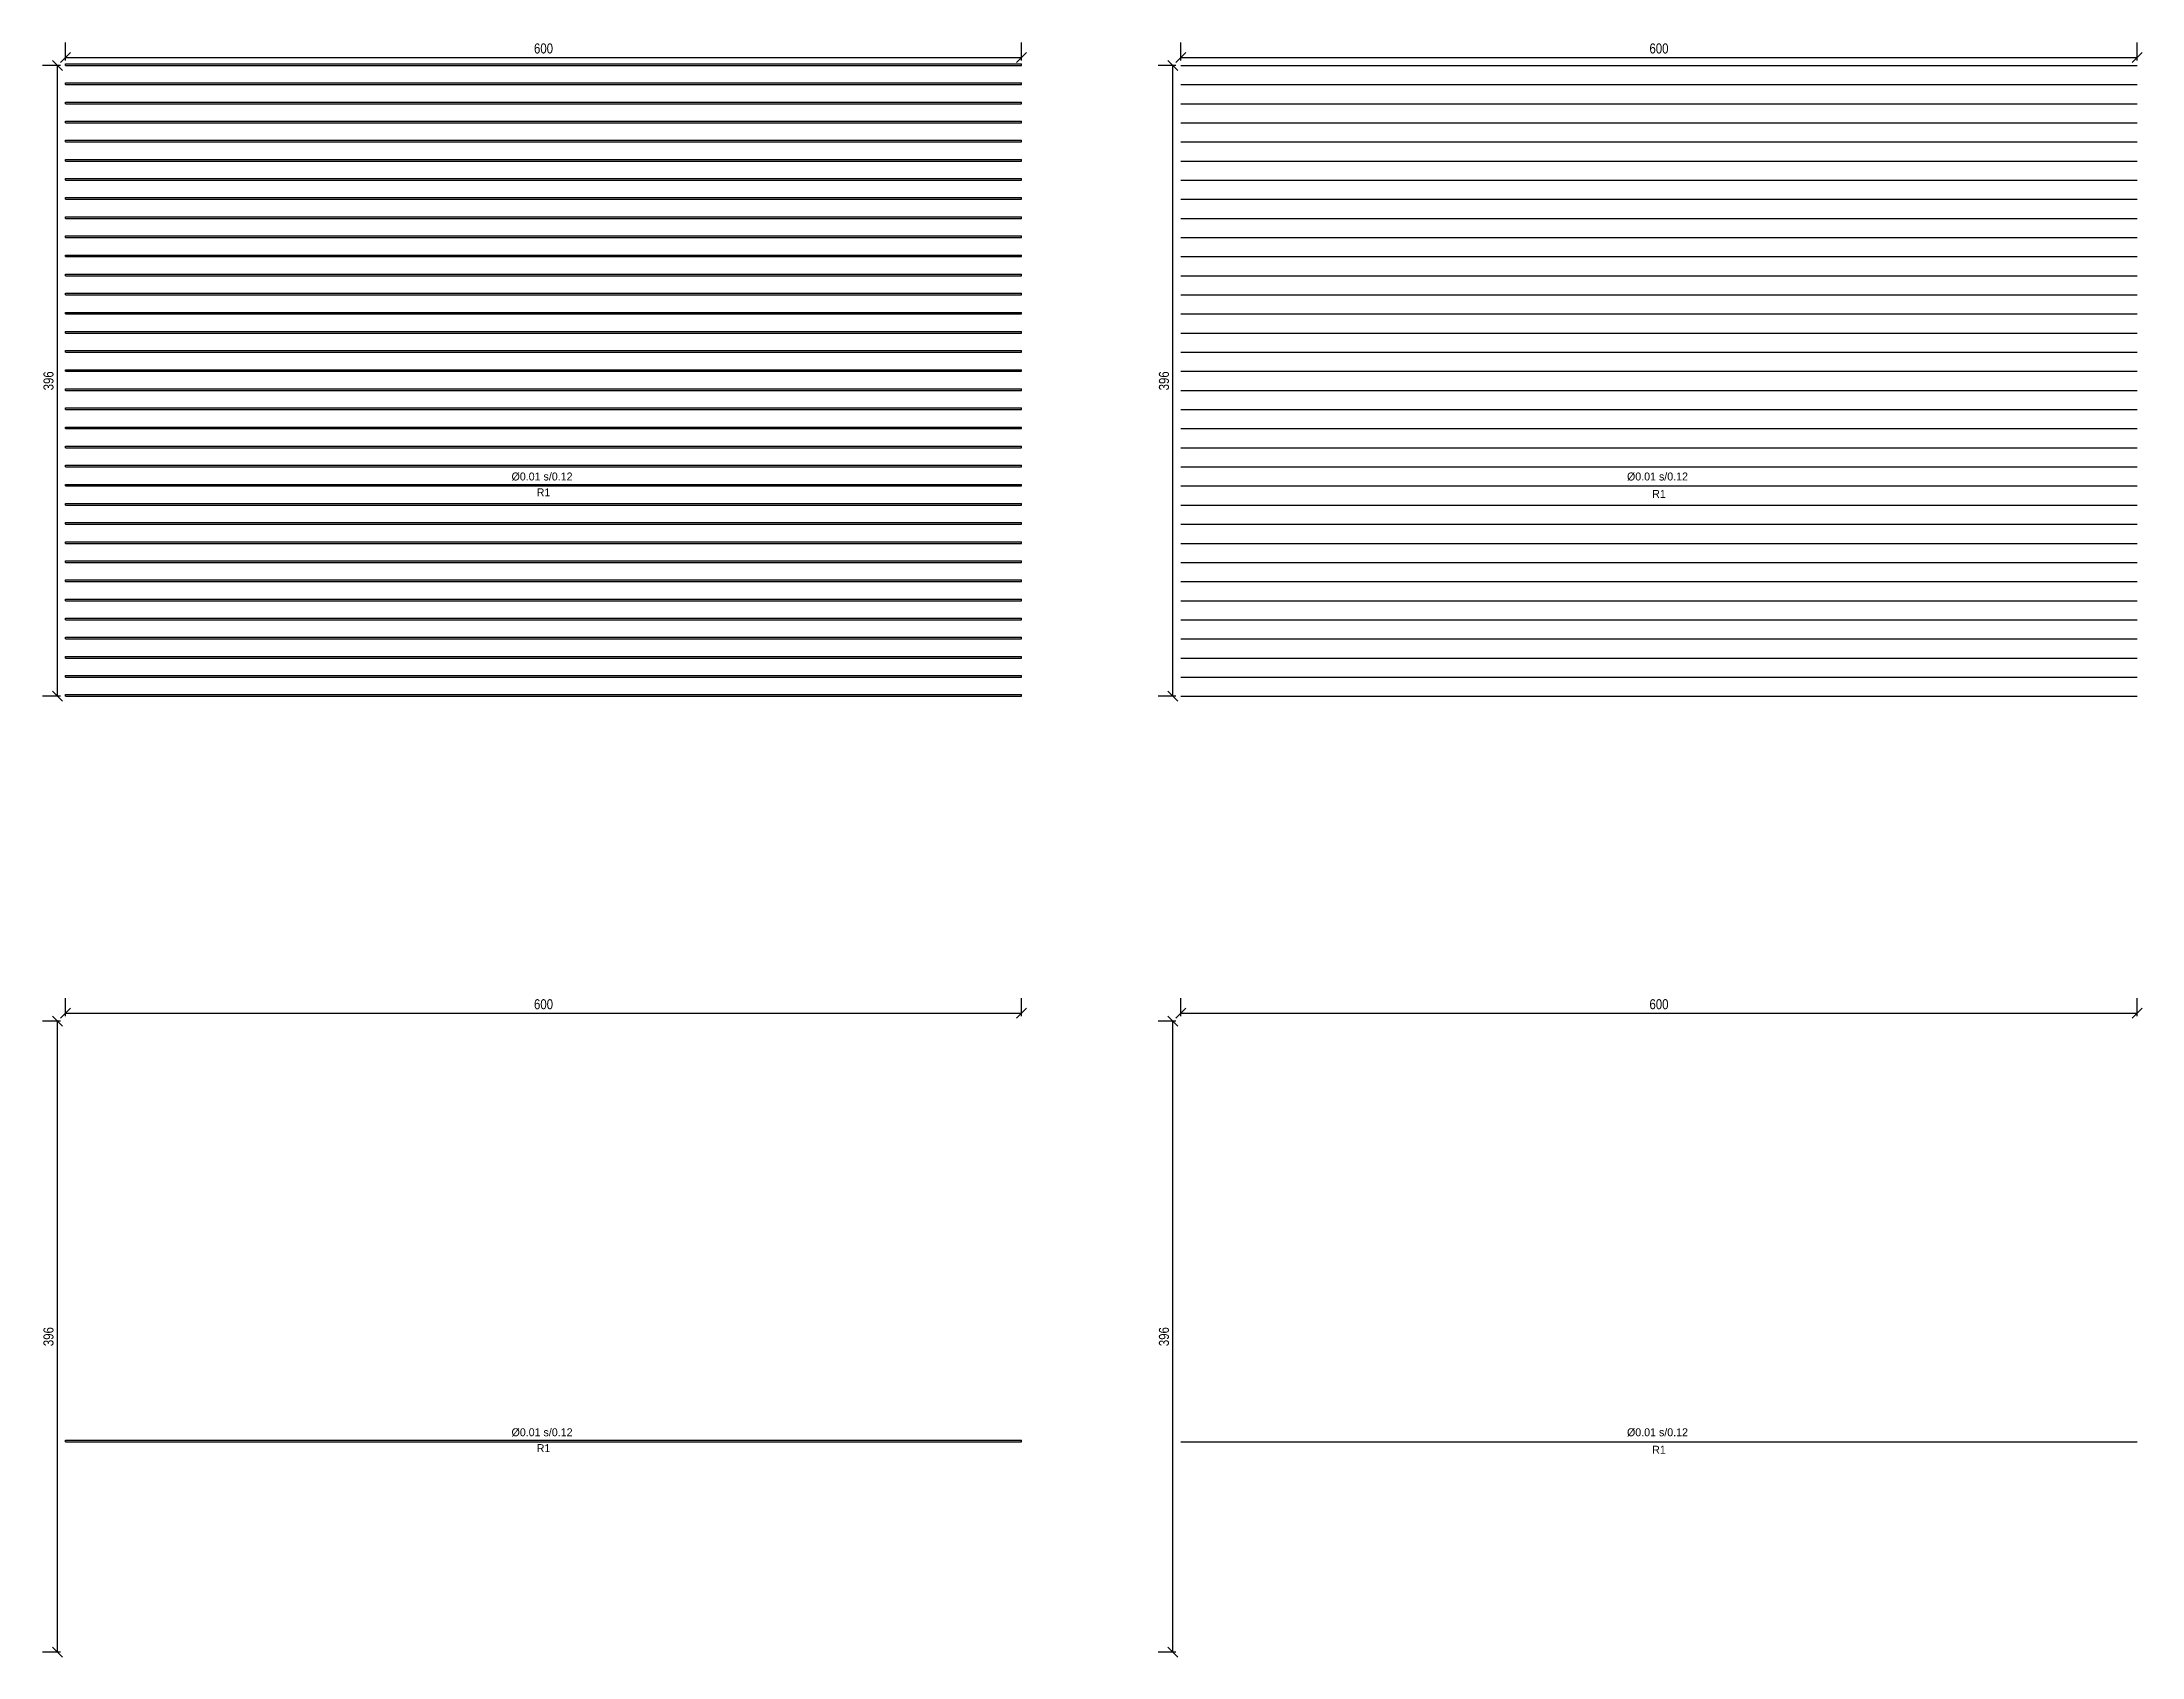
# Model space of a CAD drawing. Header units: metres. Extents: x 1.9 to 15, y -5 to 5.1.
import ezdxf
from ezdxf.enums import TextEntityAlignment as Align

# ---------------------------------------------------------------- set-up
doc = ezdxf.new("R2010")
doc.units = ezdxf.units.M
doc.styles.add('OpenSansCondensed-Light', font='OpenSansCondensed-Light.ttf')
doc.dimstyles.new('EZ_M_25_H25_CM', dxfattribs={"dimtxt": 0.0625, "dimasz": 0.0625, "dimexe": 0.09375, "dimexo": 0.03125, "dimgap": 0.025, "dimtad": 1, "dimlfac": 100, "dimzin": 12, "dimdsep": 46, "dimtxsty": 'OpenSansCondensed-Light', "dimtsz": 0.03125, "dimcen": 2.5, "dimazin": 3, "dimtfac": 0.5, "dimtmove": 2, "dimatfit": 3})

msp = doc.modelspace()

# ---------------------------------------------------------------- linework, layer by layer
for p, q in [((2, 4.97), (8, 4.97)), ((2, 4.96), (2, 4.97)), ((2, 4.96), (8, 4.96)), ((8, 4.96), (8, 4.97)), ((9, 4.96), (15, 4.96)), ((2, 4.85), (8, 4.85)), ((2, 4.84), (2, 4.85)), ((2, 4.84), (8, 4.84)), ((8, 4.84), (8, 4.85)), ((9, 4.84), (15, 4.84)), ((2, 4.73), (8, 4.73)), ((2, 4.72), (2, 4.73)), ((2, 4.72), (8, 4.72)), ((8, 4.72), (8, 4.73)), ((9, 4.72), (15, 4.72)), ((2, 4.61), (8, 4.61)), ((2, 4.6), (2, 4.61)), ((2, 4.6), (8, 4.6)), ((2, 4.49), (8, 4.49)), ((2, 4.48), (2, 4.49)), ((8, 4.6), (8, 4.61)), ((8, 4.48), (8, 4.49)), ((9, 4.6), (15, 4.6)), ((2, 4.48), (8, 4.48)), ((2, 4.37), (8, 4.37)), ((2, 4.36), (2, 4.37)), ((2, 4.36), (8, 4.36)), ((8, 4.36), (8, 4.37)), ((9, 4.48), (15, 4.48)), ((9, 4.36), (15, 4.36)), ((2, 4.25), (8, 4.25)), ((2, 4.24), (2, 4.25)), ((2, 4.24), (8, 4.24)), ((8, 4.24), (8, 4.25)), ((9, 4.24), (15, 4.24)), ((2, 4.13), (8, 4.13)), ((2, 4.12), (2, 4.13)), ((2, 4.12), (8, 4.12)), ((8, 4.12), (8, 4.13)), ((9, 4.12), (15, 4.12)), ((2, 4.01), (8, 4.01)), ((2, 4), (2, 4.01)), ((2, 4), (8, 4)), ((8, 4), (8, 4.01)), ((9, 4), (15, 4)), ((2, 3.89), (8, 3.89)), ((2, 3.88), (2, 3.89)), ((2, 3.88), (8, 3.88)), ((8, 3.88), (8, 3.89)), ((9, 3.88), (15, 3.88)), ((2, 3.77), (8, 3.77)), ((2, 3.76), (2, 3.77)), ((2, 3.76), (8, 3.76)), ((8, 3.76), (8, 3.77)), ((9, 3.76), (15, 3.76)), ((2, 3.65), (8, 3.65)), ((2, 3.64), (2, 3.65)), ((2, 3.64), (8, 3.64)), ((8, 3.64), (8, 3.65)), ((9, 3.64), (15, 3.64)), ((2, 3.53), (8, 3.53)), ((2, 3.52), (2, 3.53)), ((2, 3.52), (8, 3.52)), ((8, 3.52), (8, 3.53)), ((9, 3.52), (15, 3.52)), ((2, 3.41), (8, 3.41)), ((2, 3.4), (2, 3.41)), ((2, 3.4), (8, 3.4)), ((8, 3.4), (8, 3.41)), ((9, 3.4), (15, 3.4)), ((2, 3.29), (8, 3.29)), ((2, 3.28), (2, 3.29)), ((2, 3.28), (8, 3.28)), ((2, 3.17), (8, 3.17)), ((2, 3.16), (2, 3.17)), ((8, 3.28), (8, 3.29)), ((8, 3.16), (8, 3.17)), ((9, 3.28), (15, 3.28)), ((2, 3.16), (8, 3.16)), ((2, 3.05), (8, 3.05)), ((2, 3.04), (2, 3.05)), ((2, 3.04), (8, 3.04)), ((8, 3.04), (8, 3.05)), ((9, 3.16), (15, 3.16)), ((9, 3.04), (15, 3.04)), ((2, 2.93), (8, 2.93)), ((2, 2.92), (2, 2.93)), ((2, 2.92), (8, 2.92)), ((8, 2.92), (8, 2.93)), ((9, 2.92), (15, 2.92)), ((2, 2.81), (8, 2.81)), ((2, 2.8), (2, 2.81)), ((2, 2.8), (8, 2.8)), ((8, 2.8), (8, 2.81)), ((9, 2.8), (15, 2.8)), ((2, 2.69), (8, 2.69)), ((2, 2.68), (2, 2.69)), ((2, 2.68), (8, 2.68)), ((8, 2.68), (8, 2.69)), ((9, 2.68), (15, 2.68)), ((2, 2.57), (8, 2.57)), ((2, 2.56), (2, 2.57)), ((2, 2.56), (8, 2.56)), ((8, 2.56), (8, 2.57)), ((9, 2.56), (15, 2.56)), ((2, 2.45), (8, 2.45)), ((2, 2.44), (2, 2.45)), ((2, 2.44), (8, 2.44)), ((8, 2.44), (8, 2.45)), ((9, 2.44), (15, 2.44)), ((2, 2.33), (8, 2.33)), ((2, 2.32), (2, 2.33)), ((2, 2.32), (8, 2.32)), ((8, 2.32), (8, 2.33)), ((9, 2.32), (15, 2.32)), ((2, 2.21), (8, 2.21)), ((2, 2.2), (2, 2.21)), ((2, 2.2), (8, 2.2)), ((8, 2.2), (8, 2.21)), ((9, 2.2), (15, 2.2)), ((2, 2.09), (8, 2.09)), ((2, 2.08), (2, 2.09)), ((2, 2.08), (8, 2.08)), ((8, 2.08), (8, 2.09)), ((9, 2.08), (15, 2.08)), ((2, 1.97), (8, 1.97)), ((2, 1.96), (2, 1.97)), ((2, 1.96), (8, 1.96)), ((2, 1.85), (8, 1.85)), ((2, 1.84), (2, 1.85)), ((8, 1.96), (8, 1.97)), ((8, 1.84), (8, 1.85)), ((9, 1.96), (15, 1.96)), ((2, 1.84), (8, 1.84)), ((2, 1.73), (8, 1.73)), ((2, 1.72), (2, 1.73)), ((2, 1.72), (8, 1.72)), ((8, 1.72), (8, 1.73)), ((9, 1.84), (15, 1.84)), ((9, 1.72), (15, 1.72)), ((2, 1.61), (8, 1.61)), ((2, 1.6), (2, 1.61)), ((2, 1.6), (8, 1.6)), ((8, 1.6), (8, 1.61)), ((9, 1.6), (15, 1.6)), ((2, 1.49), (8, 1.49)), ((2, 1.48), (2, 1.49)), ((2, 1.48), (8, 1.48)), ((8, 1.48), (8, 1.49)), ((9, 1.48), (15, 1.48)), ((2, 1.37), (8, 1.37)), ((2, 1.36), (2, 1.37)), ((2, 1.36), (8, 1.36)), ((8, 1.36), (8, 1.37)), ((9, 1.36), (15, 1.36)), ((2, 1.25), (8, 1.25)), ((2, 1.24), (2, 1.25)), ((2, 1.24), (8, 1.24)), ((8, 1.24), (8, 1.25)), ((9, 1.24), (15, 1.24)), ((2, 1.13), (8, 1.13)), ((2, 1.12), (2, 1.13)), ((2, 1.12), (8, 1.12)), ((8, 1.12), (8, 1.13)), ((9, 1.12), (15, 1.12)), ((2, 1.01), (8, 1.01)), ((2, 1), (2, 1.01)), ((2, 1), (8, 1)), ((8, 1), (8, 1.01)), ((9, 1), (15, 1)), ((2, -3.67), (8, -3.67)), ((2, -3.68), (2, -3.67)), ((2, -3.68), (8, -3.68)), ((8, -3.68), (8, -3.67)), ((9, -3.68), (15, -3.68))]:
    msp.add_line(p, q)

# ---------------------------------------------------------------- texts
for s, p in [('Ø0.01 s/0.12 ', (5, 2.38)), ('Ø0.01 s/0.12 ', (12, 2.38)), ('R1', (5, 2.28)), ('R1', (12, 2.27)), ('Ø0.01 s/0.12 ', (5, -3.62)), ('Ø0.01 s/0.12 ', (12, -3.62)), ('R1', (5, -3.72)), ('R1', (12, -3.73))]:
    msp.add_text(s, height=0.05).set_placement(p, align=Align.MIDDLE)

# ---------------------------------------------------------------- dimensions: what is measured, and where the dimension line sits
for base, p1, p2 in [((2, 5.01), (2, 4.96), (8, 4.96)), ((9, 5.01), (9, 4.96), (15, 4.96)), ((2, -0.99), (2, -1.04), (8, -1.04)), ((9, -0.99), (9, -1.04), (15, -1.04))]:
    msp.add_linear_dim(base=base, p1=p1, p2=p2, dimstyle='EZ_M_25_H25_CM').render()
for base, p1, p2 in [((1.95, 1), (2, 1), (2, 4.96)), ((8.95, 1), (9, 1), (9, 4.96)), ((1.95, -5), (2, -5), (2, -1.04)), ((8.95, -5), (9, -5), (9, -1.04))]:
    msp.add_linear_dim(base=base, p1=p1, p2=p2, angle=90, dimstyle='EZ_M_25_H25_CM').render()

doc.saveas('drawing.dxf')
